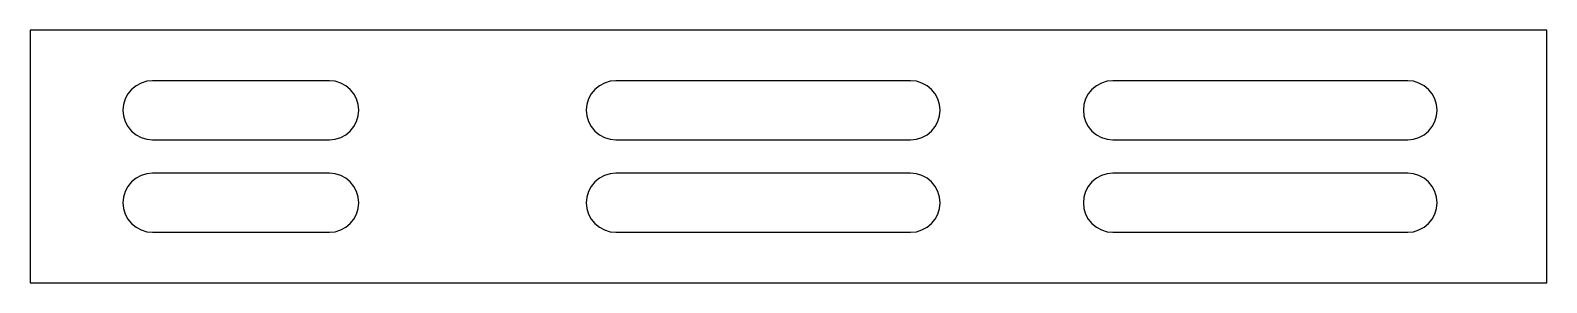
# Model space of a CAD drawing. Header units: millimetres. Extents: x 0 to 360, y 0 to 60.
import ezdxf

# ---------------------------------------------------------------- set-up
doc = ezdxf.new("R2010")
doc.units = ezdxf.units.MM

msp = doc.modelspace()

# ---------------------------------------------------------------- linework, layer by layer
at = {"layer": 'CUT'}
for p, q in [((360, 60), (0, 60)), ((0, 60), (0, 0)), ((360, 0), (360, 60)), ((25.11, 46.82), (24.05, 45.95)), ((26.32, 47.47), (25.11, 46.82)), ((27.63, 47.87), (26.32, 47.47)), ((29, 48), (27.63, 47.87)), ((71, 48), (29, 48)), ((72.37, 47.87), (71, 48)), ((73.68, 47.47), (72.37, 47.87)), ((74.89, 46.82), (73.68, 47.47)), ((75.95, 45.95), (74.89, 46.82)), ((135.11, 46.82), (134.05, 45.95)), ((136.32, 47.47), (135.11, 46.82)), ((137.63, 47.87), (136.32, 47.47)), ((139, 48), (137.63, 47.87)), ((209, 48), (139, 48)), ((210.37, 47.87), (209, 48)), ((211.68, 47.47), (210.37, 47.87)), ((212.89, 46.82), (211.68, 47.47)), ((213.95, 45.95), (212.89, 46.82)), ((253.11, 46.82), (252.05, 45.95)), ((254.32, 47.47), (253.11, 46.82)), ((255.63, 47.87), (254.32, 47.47)), ((257, 48), (255.63, 47.87)), ((327, 48), (257, 48)), ((328.37, 47.87), (327, 48)), ((329.68, 47.47), (328.37, 47.87)), ((330.89, 46.82), (329.68, 47.47)), ((331.95, 45.95), (330.89, 46.82)), ((22.53, 43.68), (22.13, 42.37)), ((23.18, 44.89), (22.53, 43.68)), ((24.05, 45.95), (23.18, 44.89)), ((76.82, 44.89), (75.95, 45.95)), ((77.47, 43.68), (76.82, 44.89)), ((77.87, 42.37), (77.47, 43.68)), ((132.53, 43.68), (132.13, 42.37)), ((133.18, 44.89), (132.53, 43.68)), ((134.05, 45.95), (133.18, 44.89)), ((214.82, 44.89), (213.95, 45.95)), ((215.47, 43.68), (214.82, 44.89)), ((215.87, 42.37), (215.47, 43.68)), ((250.53, 43.68), (250.13, 42.37)), ((251.18, 44.89), (250.53, 43.68)), ((252.05, 45.95), (251.18, 44.89)), ((332.82, 44.89), (331.95, 45.95)), ((333.47, 43.68), (332.82, 44.89)), ((333.87, 42.37), (333.47, 43.68)), ((22.13, 42.37), (22, 41)), ((22, 41), (22.13, 39.63)), ((22, 41), (22, 41)), ((22.13, 39.63), (22.53, 38.32)), ((77.47, 38.32), (77.87, 39.63)), ((78, 41), (77.87, 42.37)), ((77.87, 39.63), (78, 41)), ((78, 41), (78, 41)), ((132.13, 42.37), (132, 41)), ((132, 41), (132.13, 39.63)), ((132, 41), (132, 41)), ((132.13, 39.63), (132.53, 38.32)), ((215.47, 38.32), (215.87, 39.63)), ((216, 41), (215.87, 42.37)), ((215.87, 39.63), (216, 41)), ((216, 41), (216, 41)), ((250.13, 42.37), (250, 41)), ((250, 41), (250.13, 39.63)), ((250, 41), (250, 41)), ((250.13, 39.63), (250.53, 38.32)), ((333.47, 38.32), (333.87, 39.63)), ((334, 41), (333.87, 42.37)), ((333.87, 39.63), (334, 41)), ((334, 41), (334, 41)), ((22.53, 38.32), (23.18, 37.11)), ((23.18, 37.11), (24.05, 36.05)), ((24.05, 36.05), (25.11, 35.18)), ((74.89, 35.18), (75.95, 36.05)), ((75.95, 36.05), (76.82, 37.11)), ((76.82, 37.11), (77.47, 38.32)), ((132.53, 38.32), (133.18, 37.11)), ((133.18, 37.11), (134.05, 36.05)), ((134.05, 36.05), (135.11, 35.18)), ((212.89, 35.18), (213.95, 36.05)), ((213.95, 36.05), (214.82, 37.11)), ((214.82, 37.11), (215.47, 38.32)), ((250.53, 38.32), (251.18, 37.11)), ((251.18, 37.11), (252.05, 36.05)), ((252.05, 36.05), (253.11, 35.18)), ((330.89, 35.18), (331.95, 36.05)), ((331.95, 36.05), (332.82, 37.11)), ((332.82, 37.11), (333.47, 38.32)), ((25.11, 35.18), (26.32, 34.53)), ((26.32, 34.53), (27.63, 34.13)), ((27.63, 34.13), (29, 34)), ((29, 34), (71, 34)), ((71, 34), (72.37, 34.13)), ((72.37, 34.13), (73.68, 34.53)), ((73.68, 34.53), (74.89, 35.18)), ((135.11, 35.18), (136.32, 34.53)), ((136.32, 34.53), (137.63, 34.13)), ((137.63, 34.13), (139, 34)), ((139, 34), (209, 34)), ((209, 34), (210.37, 34.13)), ((210.37, 34.13), (211.68, 34.53)), ((211.68, 34.53), (212.89, 35.18)), ((253.11, 35.18), (254.32, 34.53)), ((254.32, 34.53), (255.63, 34.13)), ((255.63, 34.13), (257, 34)), ((257, 34), (327, 34)), ((327, 34), (328.37, 34.13)), ((328.37, 34.13), (329.68, 34.53)), ((329.68, 34.53), (330.89, 35.18)), ((26.32, 25.47), (25.11, 24.82)), ((27.63, 25.87), (26.32, 25.47)), ((29, 26), (27.63, 25.87)), ((71, 26), (29, 26)), ((72.37, 25.87), (71, 26)), ((73.68, 25.47), (72.37, 25.87)), ((74.89, 24.82), (73.68, 25.47)), ((136.32, 25.47), (135.11, 24.82)), ((137.63, 25.87), (136.32, 25.47)), ((139, 26), (137.63, 25.87)), ((209, 26), (139, 26)), ((210.37, 25.87), (209, 26)), ((211.68, 25.47), (210.37, 25.87)), ((212.89, 24.82), (211.68, 25.47)), ((254.32, 25.47), (253.11, 24.82)), ((255.63, 25.87), (254.32, 25.47)), ((257, 26), (255.63, 25.87)), ((327, 26), (257, 26)), ((328.37, 25.87), (327, 26)), ((329.68, 25.47), (328.37, 25.87)), ((330.89, 24.82), (329.68, 25.47)), ((22.53, 21.68), (22.13, 20.37)), ((23.18, 22.89), (22.53, 21.68)), ((24.05, 23.95), (23.18, 22.89)), ((25.11, 24.82), (24.05, 23.95)), ((75.95, 23.95), (74.89, 24.82)), ((76.82, 22.89), (75.95, 23.95)), ((77.47, 21.68), (76.82, 22.89)), ((77.87, 20.37), (77.47, 21.68)), ((132.53, 21.68), (132.13, 20.37)), ((133.18, 22.89), (132.53, 21.68)), ((134.05, 23.95), (133.18, 22.89)), ((135.11, 24.82), (134.05, 23.95)), ((213.95, 23.95), (212.89, 24.82)), ((214.82, 22.89), (213.95, 23.95)), ((215.47, 21.68), (214.82, 22.89)), ((215.87, 20.37), (215.47, 21.68)), ((250.53, 21.68), (250.13, 20.37)), ((251.18, 22.89), (250.53, 21.68)), ((252.05, 23.95), (251.18, 22.89)), ((253.11, 24.82), (252.05, 23.95)), ((331.95, 23.95), (330.89, 24.82)), ((332.82, 22.89), (331.95, 23.95)), ((333.47, 21.68), (332.82, 22.89)), ((333.87, 20.37), (333.47, 21.68)), ((22.13, 20.37), (22, 19)), ((22, 19), (22.13, 17.63)), ((22, 19), (22, 19)), ((78, 19), (77.87, 20.37)), ((77.87, 17.63), (78, 19)), ((78, 19), (78, 19)), ((132.13, 20.37), (132, 19)), ((132, 19), (132.13, 17.63)), ((132, 19), (132, 19)), ((216, 19), (215.87, 20.37)), ((215.87, 17.63), (216, 19)), ((216, 19), (216, 19)), ((250.13, 20.37), (250, 19)), ((250, 19), (250.13, 17.63)), ((250, 19), (250, 19)), ((334, 19), (333.87, 20.37)), ((333.87, 17.63), (334, 19)), ((334, 19), (334, 19)), ((22.13, 17.63), (22.53, 16.32)), ((22.53, 16.32), (23.18, 15.11)), ((23.18, 15.11), (24.05, 14.05)), ((75.95, 14.05), (76.82, 15.11)), ((76.82, 15.11), (77.47, 16.32)), ((77.47, 16.32), (77.87, 17.63)), ((132.13, 17.63), (132.53, 16.32)), ((132.53, 16.32), (133.18, 15.11)), ((133.18, 15.11), (134.05, 14.05)), ((213.95, 14.05), (214.82, 15.11)), ((214.82, 15.11), (215.47, 16.32)), ((215.47, 16.32), (215.87, 17.63)), ((250.13, 17.63), (250.53, 16.32)), ((250.53, 16.32), (251.18, 15.11)), ((251.18, 15.11), (252.05, 14.05)), ((331.95, 14.05), (332.82, 15.11)), ((332.82, 15.11), (333.47, 16.32)), ((333.47, 16.32), (333.87, 17.63)), ((24.05, 14.05), (25.11, 13.18)), ((25.11, 13.18), (26.32, 12.53)), ((26.32, 12.53), (27.63, 12.13)), ((27.63, 12.13), (29, 12)), ((29, 12), (71, 12)), ((71, 12), (72.37, 12.13)), ((72.37, 12.13), (73.68, 12.53)), ((73.68, 12.53), (74.89, 13.18)), ((74.89, 13.18), (75.95, 14.05)), ((134.05, 14.05), (135.11, 13.18)), ((135.11, 13.18), (136.32, 12.53)), ((136.32, 12.53), (137.63, 12.13)), ((137.63, 12.13), (139, 12)), ((139, 12), (209, 12)), ((209, 12), (210.37, 12.13)), ((210.37, 12.13), (211.68, 12.53)), ((211.68, 12.53), (212.89, 13.18)), ((212.89, 13.18), (213.95, 14.05)), ((252.05, 14.05), (253.11, 13.18)), ((253.11, 13.18), (254.32, 12.53)), ((254.32, 12.53), (255.63, 12.13)), ((255.63, 12.13), (257, 12)), ((257, 12), (327, 12)), ((327, 12), (328.37, 12.13)), ((328.37, 12.13), (329.68, 12.53)), ((329.68, 12.53), (330.89, 13.18)), ((330.89, 13.18), (331.95, 14.05)), ((0, 0), (360, 0))]:
    msp.add_line(p, q, dxfattribs=at)

doc.saveas('drawing.dxf')
